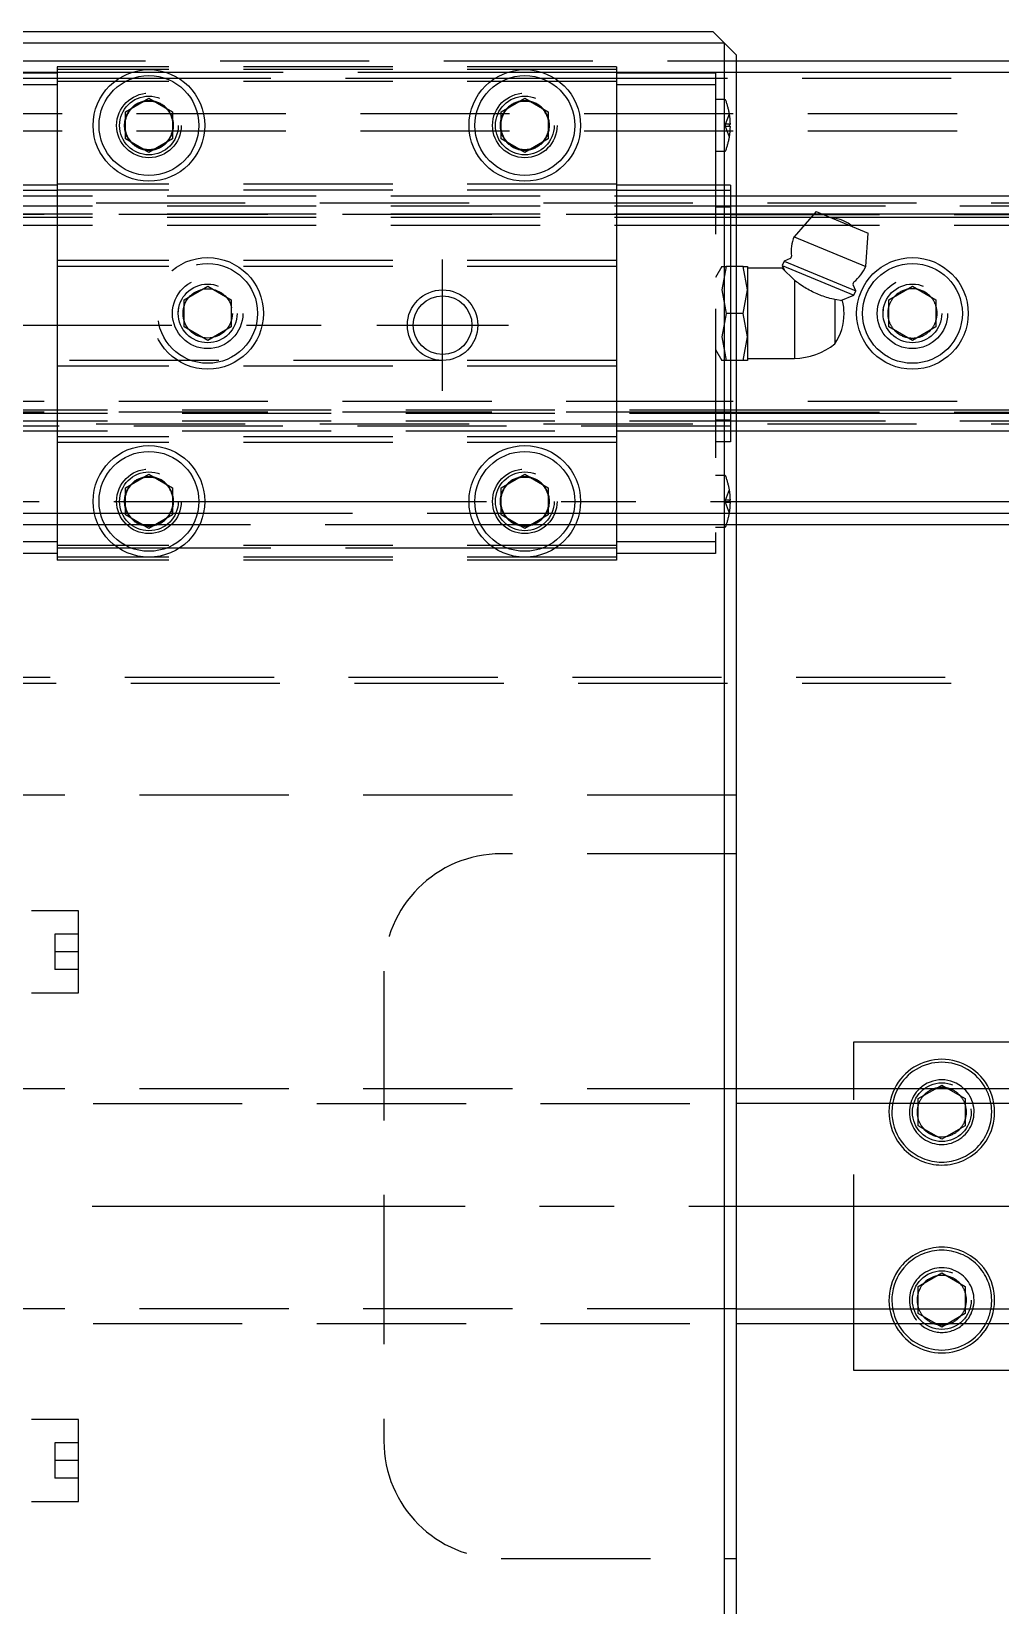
# Model space of a CAD drawing. Extents: x -13 to 622, y -350 to 108.
# Drawn here: x 185 to 267.5, y -34 to 100 of the extents above; entities that cross this region are included whole.
import ezdxf

# ---------------------------------------------------------------- set-up
doc = ezdxf.new("R2010")
doc.units = 0
doc.linetypes.add('CENTER', pattern=[50.8, 31.75, -6.35, 6.35, -6.35])
doc.linetypes.add('DASHED', pattern=[19.05, 12.7, -6.35])
doc.layers.get('0').update_dxf_attribs({"linetype": 'CONTINUOUS'})
doc.layers.add('CENTER', color=1, linetype='CENTER')

msp = doc.modelspace()

# ---------------------------------------------------------------- linework, layer by layer
at = {"color": 7, "linetype": 'CONTINUOUS'}
for p, q in [((97, 100), (243, 100)), ((243, 100), (244, 99)), ((244, 99), (96, 99)), ((244, 99), (245, 98)), ((244, -99), (244, 99)), ((245, 98), (245, -98)), ((245, 97.5), (338, 97.5)), ((339, 96.5), (245, 96.5)), ((193, 93.15), (195, 94.31)), ((195, 94.31), (197, 93.15)), ((225, 93.15), (227, 94.31)), ((227, 94.31), (229, 93.15)), ((193, 90.85), (193, 93.15)), ((197, 93.15), (197, 90.85)), ((225, 90.85), (225, 93.15)), ((229, 93.15), (229, 90.85)), ((195, 89.69), (193, 90.85)), ((197, 90.85), (195, 89.69)), ((227, 89.69), (225, 90.85)), ((229, 90.85), (227, 89.69)), ((245, 86), (340, 86)), ((245, 84.48), (251.63, 84.48)), ((251.8, 84.68), (249.93, 82.53)), ((251.8, 84.68), (256.23, 82.84)), ((252.27, 84.48), (340, 84.48)), ((245, 84.2), (251.38, 84.2)), ((252.95, 84.2), (340, 84.2)), ((249.93, 82.53), (256.03, 80)), ((256.03, 80), (256.23, 82.84)), ((249.07, 80.45), (248.92, 80.08)), ((249.58, 80.66), (249.07, 80.45)), ((249.07, 80.45), (255.17, 77.93)), ((245.6, 80), (245, 80)), ((245.6, 80), (245.96, 80)), ((245.96, 78), (245.6, 80)), ((245.96, 80), (245.96, 78)), ((248.92, 79.85), (245.96, 79.85)), ((248.92, 80.08), (249.1, 79.64)), ((248.92, 80.08), (255.02, 77.56)), ((249.96, 78.83), (248.92, 79.85)), ((245.6, 76), (245.96, 78)), ((245.96, 78), (245.96, 74)), ((250.05, 78.75), (249.96, 78.83)), ((249.96, 78.83), (249.96, 72.15)), ((250.16, 78.67), (250.05, 78.75)), ((250.26, 78.59), (250.16, 78.67)), ((250.37, 78.51), (250.26, 78.59)), ((250.48, 78.43), (250.37, 78.51)), ((250.6, 78.35), (250.48, 78.43)), ((250.72, 78.27), (250.6, 78.35)), ((250.84, 78.2), (250.72, 78.27)), ((250.96, 78.12), (250.84, 78.2)), ((251.09, 78.05), (250.96, 78.12)), ((251.22, 77.98), (251.09, 78.05)), ((251.35, 77.91), (251.22, 77.98)), ((251.48, 77.84), (251.35, 77.91)), ((251.61, 77.78), (251.48, 77.84)), ((251.74, 77.72), (251.61, 77.78)), ((255.17, 77.93), (254.96, 78.44)), ((255.02, 77.56), (255.17, 77.93)), ((258, 77.15), (260, 78.31)), ((260, 78.31), (262, 77.15)), ((251.88, 77.66), (251.74, 77.72)), ((252.01, 77.61), (251.88, 77.66)), ((252.14, 77.55), (252.01, 77.61)), ((252.27, 77.5), (252.14, 77.55)), ((252.41, 77.46), (252.27, 77.5)), ((252.53, 77.41), (252.41, 77.46)), ((252.69, 77.36), (252.53, 77.41)), ((252.84, 77.32), (252.69, 77.36)), ((252.98, 77.28), (252.84, 77.32)), ((253.13, 77.24), (252.98, 77.28)), ((253.27, 77.21), (253.13, 77.24)), ((253.4, 77.18), (253.27, 77.21)), ((254.06, 77.07), (253.4, 77.18)), ((253.4, 77.18), (253.4, 73.4)), ((253.9, 77.09), (255.02, 77.56)), ((258, 74.85), (258, 77.15)), ((262, 77.15), (262, 74.85)), ((245.6, 76), (245, 76)), ((245.96, 74), (245.6, 76)), ((245.6, 72), (245.96, 74)), ((245.96, 74), (245.96, 72)), ((260, 73.69), (258, 74.85)), ((262, 74.85), (260, 73.69)), ((245.6, 72), (245, 72)), ((245.96, 72), (245.6, 72)), ((245.96, 72.15), (249.96, 72.15)), ((245, 67.8), (340, 67.8)), ((245, 67.52), (340, 67.52)), ((245, 66), (340, 66)), ((193, 61.15), (195, 62.31)), ((195, 62.31), (197, 61.15)), ((225, 61.15), (227, 62.31)), ((227, 62.31), (229, 61.15)), ((193, 58.85), (193, 61.15)), ((197, 61.15), (197, 58.85)), ((225, 58.85), (225, 61.15)), ((229, 61.15), (229, 58.85)), ((245, 59), (282.06, 59)), ((195, 57.69), (193, 58.85)), ((197, 58.85), (195, 57.69)), ((227, 57.69), (225, 58.85)), ((229, 58.85), (227, 57.69)), ((283.29, 58), (245, 58)), ((255, 10), (255, 14)), ((255, 14), (270, 14)), ((283, 10), (245, 10)), ((261.96, 10), (262.5, 10.31)), ((262.5, 10.31), (263.04, 10)), ((245, -10), (283, -10)), ((255, -14), (255, -10)), ((262.5, -10.31), (261.96, -10)), ((263.04, -10), (262.5, -10.31)), ((270, -14), (255, -14))]:
    msp.add_line(p, q, dxfattribs=at)
at = {"color": 3, "linetype": 'DASHED'}
for p, q in [((193.48, 96.5), (152.8, 96.5)), ((182, 97.5), (245, 97.5)), ((187.2, 97), (187.2, 96)), ((234.8, 97), (187.2, 97)), ((234.8, 96.75), (187.2, 96.75)), ((196.52, 96.5), (193.48, 96.5)), ((225.48, 96.5), (196.52, 96.5)), ((228.52, 96.5), (225.48, 96.5)), ((234.8, 96.5), (228.52, 96.5)), ((234.8, 97), (234.8, 96)), ((245, 96.5), (234.8, 96.5)), ((187.2, 96), (152.8, 96)), ((187.2, 96.45), (178.77, 96.45)), ((187.2, 95.45), (178.77, 95.45)), ((187.2, 96), (187.2, 87)), ((192.44, 96), (187.2, 96)), ((234.8, 95.75), (187.2, 95.75)), ((193.56, 96), (192.44, 96)), ((196.44, 96), (193.56, 96)), ((197.56, 96), (196.44, 96)), ((224.44, 96), (197.56, 96)), ((225.56, 96), (224.44, 96)), ((228.44, 96), (225.56, 96)), ((229.56, 96), (228.44, 96)), ((234.8, 96), (229.56, 96)), ((243.23, 96.45), (234.8, 96.45)), ((234.8, 96), (234.8, 87)), ((339.5, 96), (234.8, 96)), ((243.23, 95.45), (234.8, 95.45)), ((243.23, 96.45), (243.23, 95.45)), ((243.23, 95.45), (243.23, 56.55)), ((244.01, 94.2), (243.23, 94.2)), ((340, 93), (0, 93)), ((244.1, 92.1), (244.42, 93)), ((340, 91.5), (0, 91.5)), ((244.1, 92.1), (244.06, 92)), ((244.1, 91.9), (244.06, 92)), ((244.42, 92.1), (244.1, 92.1)), ((244.42, 91), (244.1, 91.9)), ((244.42, 91.9), (244.1, 91.9)), ((244.42, 91.9), (244.42, 92.1)), ((244.42, 92.1), (244.5, 92.1)), ((244.5, 91.9), (244.42, 91.9)), ((243.23, 89.8), (244.01, 89.8)), ((177.5, 86), (243.23, 86)), ((187.2, 86.93), (178.77, 86.93)), ((187.2, 86.46), (178.77, 86.46)), ((187.2, 87), (187.2, 86.5)), ((234.8, 87), (187.2, 87)), ((187.2, 86.5), (187.2, 80.5)), ((234.8, 86.5), (187.2, 86.5)), ((234.8, 87), (234.8, 86.5)), ((243.23, 86.93), (234.8, 86.93)), ((234.8, 86.5), (234.8, 80.5)), ((243.23, 86.46), (234.8, 86.46)), ((244.5, 86.93), (243.23, 86.93)), ((244.5, 86.92), (243.23, 86.92)), ((244.5, 86.46), (243.23, 86.46)), ((243.23, 86), (244.5, 86)), ((244.5, 86.93), (244.5, 84.33)), ((244.5, 86), (245, 86)), ((0, 85.4), (340, 85.4)), ((177.5, 85.15), (243.23, 85.15)), ((177.5, 84.48), (243.23, 84.48)), ((243.23, 84.42), (177.5, 84.42)), ((243.23, 85.15), (244.5, 85.15)), ((243.23, 85.08), (244.5, 85.08)), ((243.23, 84.48), (244.5, 84.48)), ((244.5, 84.42), (243.23, 84.42)), ((244.5, 85.15), (245, 85.15)), ((244.5, 84.48), (245, 84.48)), ((244.5, 84.42), (340, 84.42)), ((245, 85.15), (340, 85.15)), ((251.63, 84.48), (252.27, 84.48)), ((177.5, 84.2), (243.23, 84.2)), ((177.5, 83.5), (243.23, 83.5)), ((243.23, 84.2), (244.5, 84.2)), ((243.23, 83.5), (244.5, 83.5)), ((244.5, 84.33), (244.5, 80)), ((244.5, 84.2), (245, 84.2)), ((244.5, 83.5), (340, 83.5)), ((251.38, 84.2), (252.95, 84.2)), ((187.2, 80.5), (187.2, 80)), ((234.8, 80.5), (187.2, 80.5)), ((234.8, 80.5), (234.8, 80)), ((187.2, 80), (187.2, 72)), ((234.8, 80), (187.2, 80)), ((234.8, 80), (234.8, 72)), ((243.78, 80), (243.23, 79.06)), ((243.78, 80), (244.13, 80)), ((244.13, 80), (243.78, 78)), ((245, 80), (244.13, 80)), ((244.5, 80), (244.5, 72)), ((198, 77.15), (200, 78.31)), ((200, 78.31), (202, 77.15)), ((243.78, 78), (244.13, 76)), ((197.5, 76), (197.53, 76.41)), ((198, 74.85), (198, 77.15)), ((202, 77.15), (202, 74.85)), ((257.5, 76), (257.53, 76.41)), ((244.13, 76), (243.78, 74)), ((245, 76), (244.13, 76)), ((200, 73.69), (198, 74.85)), ((202, 74.85), (200, 73.69)), ((243.78, 74), (244.13, 72)), ((243.23, 72.94), (243.78, 72)), ((187.2, 72), (187.2, 71.5)), ((220, 72), (187.2, 72)), ((187.2, 71.5), (187.2, 65.5)), ((234.8, 71.5), (187.2, 71.5)), ((234.8, 72), (220, 72)), ((234.8, 72), (234.8, 71.5)), ((234.8, 71.5), (234.8, 65.5)), ((244.13, 72), (243.78, 72)), ((245, 72), (244.13, 72)), ((244.5, 72), (244.5, 67.67)), ((243.23, 68.5), (178.77, 68.5)), ((244.5, 68.5), (243.23, 68.5)), ((340, 68.5), (244.5, 68.5)), ((178.77, 67.8), (243.23, 67.8)), ((243.23, 67.58), (178.77, 67.58)), ((178.77, 67.52), (243.23, 67.52)), ((243.23, 67.8), (244.5, 67.8)), ((244.5, 67.58), (243.23, 67.58)), ((243.23, 67.52), (244.5, 67.52)), ((244.5, 67.8), (245, 67.8)), ((244.5, 67.67), (244.5, 65.07)), ((244.5, 67.58), (340, 67.58)), ((244.5, 67.52), (245, 67.52)), ((0, 66.6), (340, 66.6)), ((244.5, 66.4), (177.5, 66.4)), ((178.77, 66.85), (243.23, 66.85)), ((178.77, 66), (234.8, 66)), ((234.8, 66), (243.23, 66)), ((244.5, 66.92), (243.23, 66.92)), ((243.23, 66.85), (244.5, 66.85)), ((243.23, 66), (244.5, 66)), ((244.5, 66.85), (245, 66.85)), ((244.5, 66), (245, 66)), ((245, 66.85), (340, 66.85)), ((187.2, 65.5), (187.2, 65)), ((234.8, 65.5), (187.2, 65.5)), ((187.2, 65), (187.2, 56)), ((234.8, 65), (187.2, 65)), ((234.8, 65.5), (234.8, 65)), ((234.8, 65), (234.8, 56)), ((244.5, 65.08), (243.23, 65.08)), ((244.5, 65.07), (243.23, 65.07)), ((244.01, 62.2), (243.23, 62.2)), ((244.1, 60.1), (244.42, 61)), ((178.77, 59), (190.36, 59)), ((190.36, 59), (190.87, 59)), ((190.87, 59), (192.44, 59)), ((192.44, 59), (192.71, 59)), ((192.71, 59), (193, 59)), ((193, 59), (193.15, 59)), ((193.15, 59), (193.2, 59)), ((193.2, 59), (196.8, 59)), ((196.8, 59), (196.85, 59)), ((196.85, 59), (197, 59)), ((197, 59), (197.29, 59)), ((197.29, 59), (197.56, 59)), ((197.56, 59), (199.13, 59)), ((199.13, 59), (199.64, 59)), ((199.64, 59), (222.36, 59)), ((222.36, 59), (222.87, 59)), ((222.87, 59), (224.44, 59)), ((224.44, 59), (224.71, 59)), ((224.71, 59), (225, 59)), ((225, 59), (225.15, 59)), ((225.15, 59), (225.2, 59)), ((225.2, 59), (228.8, 59)), ((228.8, 59), (228.85, 59)), ((228.85, 59), (229, 59)), ((229, 59), (229.29, 59)), ((229.29, 59), (229.56, 59)), ((229.56, 59), (231.13, 59)), ((231.13, 59), (231.64, 59)), ((231.64, 59), (234.8, 59)), ((234.8, 59), (243.23, 59)), ((243.23, 59), (244.42, 59)), ((244.1, 60.1), (244.06, 60)), ((244.1, 59.9), (244.06, 60)), ((244.42, 60.1), (244.1, 60.1)), ((244.42, 59), (244.1, 59.9)), ((244.42, 59.9), (244.1, 59.9)), ((244.42, 59.9), (244.42, 60.1)), ((244.42, 60.1), (244.5, 60.1)), ((244.5, 59.9), (244.42, 59.9)), ((244.42, 59), (245, 59)), ((190.69, 58), (178.77, 58)), ((191.25, 58), (190.69, 58)), ((193.11, 58), (191.25, 58)), ((193.5, 58), (193.11, 58)), ((194.36, 58), (193.5, 58)), ((194.46, 58), (194.36, 58)), ((194.5, 58), (194.46, 58)), ((195.5, 58), (194.5, 58)), ((195.54, 58), (195.5, 58)), ((195.64, 58), (195.54, 58)), ((196.5, 58), (195.64, 58)), ((196.89, 58), (196.5, 58)), ((198.75, 58), (196.89, 58)), ((199.31, 58), (198.75, 58)), ((222.69, 58), (199.31, 58)), ((223.25, 58), (222.69, 58)), ((225.11, 58), (223.25, 58)), ((225.5, 58), (225.11, 58)), ((226.36, 58), (225.5, 58)), ((226.46, 58), (226.36, 58)), ((226.5, 58), (226.46, 58)), ((227.5, 58), (226.5, 58)), ((227.54, 58), (227.5, 58)), ((227.64, 58), (227.54, 58)), ((228.5, 58), (227.64, 58)), ((228.89, 58), (228.5, 58)), ((230.75, 58), (228.89, 58)), ((231.31, 58), (230.75, 58)), ((234.8, 58), (231.31, 58)), ((243.23, 58), (234.8, 58)), ((244.16, 58), (243.23, 58)), ((243.23, 57.8), (244.01, 57.8)), ((245, 58), (244.16, 58)), ((187.2, 56.55), (178.77, 56.55)), ((243.23, 56.55), (234.8, 56.55)), ((243.23, 56.55), (243.23, 55.55)), ((187.2, 55.55), (178.77, 55.55)), ((234.8, 56.25), (187.2, 56.25)), ((187.2, 56), (187.2, 55)), ((192.44, 56), (187.2, 56)), ((234.8, 55.25), (187.2, 55.25)), ((234.8, 55), (187.2, 55)), ((193.56, 56), (192.44, 56)), ((196.44, 56), (193.56, 56)), ((197.56, 56), (196.44, 56)), ((224.44, 56), (197.56, 56)), ((225.56, 56), (224.44, 56)), ((228.44, 56), (225.56, 56)), ((229.56, 56), (228.44, 56)), ((234.8, 56), (229.56, 56)), ((234.8, 56), (234.8, 55)), ((243.23, 55.55), (234.8, 55.55)), ((339.5, 44.5), (0.5, 44.5)), ((339, 45), (1, 45)), ((245, 35), (95, 35)), ((245, 30), (225, 30)), ((189, 25.15), (185, 25.15)), ((189, 18.15), (189, 25.15)), ((189, 23.15), (187, 23.15)), ((187, 23.15), (187, 21.65)), ((189, 21.65), (187, 21.65)), ((187, 21.65), (187, 20.15)), ((189, 20.15), (187, 20.15)), ((215, 20), (215, -20)), ((185, 18.15), (189, 18.15)), ((245, 10), (95, 10)), ((255, -10), (255, 10)), ((260.5, 9.15), (261.96, 10)), ((263.04, 10), (264.5, 9.15)), ((95, 8.75), (245, 8.75)), ((260.5, 6.85), (260.5, 9.15)), ((264.5, 9.15), (264.5, 6.85)), ((264.98, 8.29), (265, 8)), ((262.5, 5.69), (260.5, 6.85)), ((264.5, 6.85), (262.5, 5.69)), ((260.5, -6.85), (262.5, -5.69)), ((262.5, -5.69), (264.5, -6.85)), ((260, -8), (260.01, -7.75)), ((260.5, -9.15), (260.5, -6.85)), ((264.5, -6.85), (264.5, -9.15)), ((245, -8.75), (95, -8.75)), ((261.96, -10), (260.5, -9.15)), ((264.5, -9.15), (263.04, -10)), ((95, -10), (245, -10)), ((189, -18.15), (185, -18.15)), ((189, -25.15), (189, -18.15)), ((189, -20.15), (187, -20.15)), ((187, -20.15), (187, -21.65)), ((189, -21.65), (187, -21.65)), ((187, -21.65), (187, -23.15)), ((189, -23.15), (187, -23.15)), ((185, -25.15), (189, -25.15)), ((225, -30), (245, -30))]:
    msp.add_line(p, q, dxfattribs=at)
at = {"color": 3, "linetype": 'CONTINUOUS'}
for p, q in [((283, 8.75), (245, 8.75)), ((245, -8.75), (283, -8.75))]:
    msp.add_line(p, q, dxfattribs=at)
at = {"color": 7, "linetype": 'CONTINUOUS'}
for centre, radius in [((195, 92), 4.75), ((227, 92), 4.75), ((195, 92), 4.25), ((227, 92), 4.25), ((260, 76), 4.75), ((260, 76), 4.25), ((220, 75), 2.5), ((195, 60), 4.75), ((227, 60), 4.75), ((195, 60), 4.25), ((227, 60), 4.25)]:
    msp.add_circle(centre, radius, dxfattribs=at)
at = {"color": 3, "linetype": 'DASHED'}
for centre, radius in [((195, 92), 2.75), ((195, 92), 2.5), ((195, 92), 2.07), ((227, 92), 2.75), ((227, 92), 2.5), ((227, 92), 2.07), ((200, 76), 4.75), ((200, 76), 4.25), ((200, 76), 3), ((200, 76), 2.5), ((200, 76), 2.1), ((260, 76), 3), ((260, 76), 2.5), ((195, 60), 2.75), ((195, 60), 2.5), ((195, 60), 2.07), ((227, 60), 2.75), ((227, 60), 2.5), ((227, 60), 2.07), ((262.5, 8), 2.5), ((262.5, -8), 2.5)]:
    msp.add_circle(centre, radius, dxfattribs=at)
at = {"color": 3, "linetype": 'CONTINUOUS'}
msp.add_circle((220, 75), 3, dxfattribs=at)
at = {"color": 3, "linetype": 'DASHED'}
for centre, radius, start, end in [((195, 92), 2.1, 102.2472, 137.7528), ((195, 92), 2.06, 105.9141, 134.0859), ((195, 92), 2.06, 74.0859, 105.9141), ((195, 92), 2.1, 77.7528, 102.2472), ((195, 92), 2.1, 42.2472, 77.7528), ((195, 92), 2.06, 45.9141, 74.0859), ((227, 92), 2.1, 102.2472, 137.7528), ((227, 92), 2.06, 105.9141, 134.0859), ((227, 92), 2.06, 74.0859, 105.9141), ((227, 92), 2.1, 77.7528, 102.2472), ((227, 92), 2.1, 42.2472, 77.7528), ((227, 92), 2.06, 45.9141, 74.0859), ((244.01, 94.1), 0.1, 20.8506, 90), ((238.5, 92), 6, 9.5941, 20.8506), ((195, 92), 2.1, 162.2472, 180), ((195, 92), 2.06, 165.9141, 180), ((195, 92), 2.06, 134.0859, 165.9141), ((195, 92), 2.1, 137.7528, 162.2472), ((195, 92), 2.06, 14.0859, 45.9141), ((195, 92), 2.1, 17.7528, 42.2472), ((195, 92), 2.1, 342.2472, 17.7528), ((195, 92), 2.06, 345.9141, 14.0859), ((227, 92), 2.1, 162.2472, 180), ((227, 92), 2.06, 165.9141, 180), ((227, 92), 2.06, 134.0859, 165.9141), ((227, 92), 2.1, 137.7528, 162.2472), ((227, 92), 2.06, 14.0859, 45.9141), ((227, 92), 2.1, 17.7528, 42.2472), ((227, 92), 2.1, 342.2472, 17.7528), ((227, 92), 2.06, 345.9141, 14.0859), ((238.5, 92), 6, 0.9551, 9.5797), ((195, 92), 2.1, 180, 197.7528), ((195, 92), 2.06, 180, 194.0859), ((195, 92), 2.06, 194.0859, 225.9141), ((195, 92), 2.1, 197.7528, 222.2472), ((195, 92), 2.06, 314.0859, 345.9141), ((195, 92), 2.1, 317.7528, 342.2472), ((227, 92), 2.1, 180, 197.7528), ((227, 92), 2.06, 180, 194.0859), ((227, 92), 2.06, 194.0859, 225.9141), ((227, 92), 2.1, 197.7528, 222.2472), ((227, 92), 2.06, 314.0859, 345.9141), ((227, 92), 2.1, 317.7528, 342.2472), ((238.5, 92), 6, 350.4203, 359.0449), ((195, 92), 2.1, 222.2472, 257.7528), ((195, 92), 2.06, 225.9141, 254.0859), ((195, 92), 2.06, 254.0859, 285.9141), ((195, 92), 2.1, 257.7528, 282.2472), ((195, 92), 2.1, 282.2472, 317.7528), ((195, 92), 2.06, 285.9141, 314.0859), ((227, 92), 2.1, 222.2472, 257.7528), ((227, 92), 2.06, 225.9141, 254.0859), ((227, 92), 2.06, 254.0859, 285.9141), ((227, 92), 2.1, 257.7528, 282.2472), ((227, 92), 2.1, 282.2472, 317.7528), ((227, 92), 2.06, 285.9141, 314.0859), ((244.01, 89.9), 0.1, 270, 339.1494), ((238.5, 92), 6, 339.1494, 350.4059), ((260, 76), 2.1, 102.2472, 137.7528), ((260, 76), 2.1, 77.7528, 102.2472), ((260, 76), 2.1, 42.2472, 77.7528), ((260, 76), 2.1, 162.2472, 180), ((260, 76), 2.1, 137.7528, 162.2472), ((260, 76), 2.1, 17.7528, 42.2472), ((260, 76), 2.1, 342.2472, 17.7528), ((260, 76), 2.1, 180, 197.7528), ((260, 76), 2.1, 197.7528, 222.2472), ((260, 76), 2.1, 317.7528, 342.2472), ((260, 76), 2.1, 222.2472, 257.7528), ((260, 76), 2.1, 257.7528, 282.2472), ((260, 76), 2.1, 282.2472, 317.7528), ((195, 60), 2.1, 102.2472, 137.7528), ((195, 60), 2.06, 105.9141, 134.0859), ((195, 60), 2.06, 74.0859, 105.9141), ((195, 60), 2.1, 77.7528, 102.2472), ((195, 60), 2.1, 42.2472, 77.7528), ((195, 60), 2.06, 45.9141, 74.0859), ((227, 60), 2.1, 102.2472, 137.7528), ((227, 60), 2.06, 105.9141, 134.0859), ((227, 60), 2.06, 74.0859, 105.9141), ((227, 60), 2.1, 77.7528, 102.2472), ((227, 60), 2.1, 42.2472, 77.7528), ((227, 60), 2.06, 45.9141, 74.0859), ((244.01, 62.1), 0.1, 20.8506, 90), ((238.5, 60), 6, 9.5941, 20.8506), ((195, 60), 2.1, 162.2472, 180), ((195, 60), 2.06, 165.9141, 180), ((195, 60), 2.06, 134.0859, 165.9141), ((195, 60), 2.1, 137.7528, 162.2472), ((195, 60), 2.06, 14.0859, 45.9141), ((195, 60), 2.1, 17.7528, 42.2472), ((195, 60), 2.1, 342.2472, 17.7528), ((195, 60), 2.06, 345.9141, 14.0859), ((227, 60), 2.1, 162.2472, 180), ((227, 60), 2.06, 165.9141, 180), ((227, 60), 2.06, 134.0859, 165.9141), ((227, 60), 2.1, 137.7528, 162.2472), ((227, 60), 2.06, 14.0859, 45.9141), ((227, 60), 2.1, 17.7528, 42.2472), ((227, 60), 2.1, 342.2472, 17.7528), ((227, 60), 2.06, 345.9141, 14.0859), ((238.5, 60), 6, 0.9551, 9.5797), ((195, 60), 2.1, 180, 197.7528), ((195, 60), 2.06, 180, 194.0859), ((195, 60), 2.06, 194.0859, 225.9141), ((195, 60), 2.1, 197.7528, 222.2472), ((195, 60), 2.06, 314.0859, 345.9141), ((195, 60), 2.1, 317.7528, 342.2472), ((227, 60), 2.1, 180, 197.7528), ((227, 60), 2.06, 180, 194.0859), ((227, 60), 2.06, 194.0859, 225.9141), ((227, 60), 2.1, 197.7528, 222.2472), ((227, 60), 2.06, 314.0859, 345.9141), ((227, 60), 2.1, 317.7528, 342.2472), ((238.5, 60), 6, 339.1494, 350.4059), ((238.5, 60), 6, 350.4203, 359.0449), ((195, 60), 2.1, 222.2472, 257.7528), ((195, 60), 2.06, 225.9141, 254.0859), ((195, 60), 2.06, 254.0859, 285.9141), ((195, 60), 2.1, 257.7528, 282.2472), ((195, 60), 2.1, 282.2472, 317.7528), ((195, 60), 2.06, 285.9141, 314.0859), ((227, 60), 2.1, 222.2472, 257.7528), ((227, 60), 2.06, 225.9141, 254.0859), ((227, 60), 2.06, 254.0859, 285.9141), ((227, 60), 2.1, 257.7528, 282.2472), ((227, 60), 2.1, 282.2472, 317.7528), ((227, 60), 2.06, 285.9141, 314.0859), ((244.01, 57.9), 0.1, 270, 339.1494), ((225, 20), 10, 90, 180), ((262.5, 8), 2.75, 46.6582, 133.3418), ((262.5, 8), 4.5, 153.6122, 221.8103), ((262.5, 8), 4.25, 151.9275, 224.9009), ((262.5, 8), 2.75, 133.3418, 270), ((262.5, 8), 2.1, 137.7528, 162.2472), ((262.5, 8), 2.1, 107.7528, 137.7528), ((262.5, 8), 2.1, 102.2472, 107.7528), ((262.5, 8), 2.1, 77.7528, 102.2472), ((262.5, 8), 2.75, 270, 46.6582), ((262.5, 8), 2.1, 72.2472, 77.7528), ((262.5, 8), 2.1, 42.2472, 72.2472), ((262.5, 8), 2.1, 17.7528, 42.2472), ((262.5, 8), 4.5, 318.1897, 26.3878), ((262.5, 8), 4.25, 0, 28.0725), ((262.5, 8), 2.1, 162.2472, 180), ((262.5, 8), 2.1, 342.2472, 17.7528), ((262.5, 8), 2.1, 180, 197.7528), ((262.5, 8), 2.1, 197.7528, 282.2472), ((262.5, 8), 2.1, 317.7528, 342.2472), ((262.5, 8), 4.25, 315.0991, 0), ((262.5, 8), 2.1, 282.2472, 317.7528), ((262.5, 8), 4.5, 221.8103, 318.1897), ((262.5, 8), 4.25, 224.9009, 315.0991), ((262.5, -8), 4.5, 90, 138.1897), ((262.5, -8), 4.25, 44.9009, 135.0991), ((262.5, -8), 4.5, 41.8103, 90), ((262.5, -8), 4.5, 138.1897, 206.3878), ((262.5, -8), 4.25, 135.0991, 208.0725), ((262.5, -8), 2.75, 313.3418, 226.6582), ((262.5, -8), 4.25, 0, 44.9009), ((262.5, -8), 4.5, 333.6122, 41.8103), ((262.5, -8), 2.1, 77.7528, 162.2472), ((262.5, -8), 2.1, 42.2472, 77.7528), ((262.5, -8), 2.1, 17.7528, 42.2472), ((262.5, -8), 2.1, 162.2472, 180), ((262.5, -8), 2.1, 180, 197.7528), ((262.5, -8), 2.1, 342.2472, 17.7528), ((262.5, -8), 4.25, 331.9275, 0), ((262.5, -8), 2.1, 197.7528, 222.2472), ((262.5, -8), 2.1, 317.7528, 342.2472), ((262.5, -8), 2.75, 226.6582, 270), ((262.5, -8), 2.1, 222.2472, 252.2472), ((262.5, -8), 2.1, 252.2472, 257.7528), ((262.5, -8), 2.1, 257.7528, 282.2472), ((262.5, -8), 2.75, 270, 313.3418), ((262.5, -8), 2.1, 282.2472, 287.7528), ((262.5, -8), 2.1, 287.7528, 317.7528), ((225, -20), 10, 180, 270)]:
    msp.add_arc(centre, radius, start, end, dxfattribs=at)
at = {"color": 7, "linetype": 'CONTINUOUS'}
for centre, radius, start, end in [((252.85, 80.95), 3.2, 67.5, 85.7094), ((252.85, 80.95), 3.2, 49.2906, 67.5), ((252.98, 81.27), 3.3, 157.5002, 186.8361), ((249.51, 80.85), 0.2, 292.5015, 6.8388), ((252.98, 81.27), 3.3, 308.1639, 337.4998), ((255.14, 78.51), 0.2, 128.1612, 202.4985), ((249.48, 76), 4.7, 0.0002, 13.1788), ((249.48, 76), 4.7, 326.4139, 359.9998), ((249.73, 78.15), 6, 272.1786, 307.7262), ((262.5, 8), 4.5, 90, 153.6122), ((262.5, 8), 4.25, 28.0725, 151.9275), ((262.5, 8), 4.5, 26.3878, 90), ((262.5, -8), 4.5, 206.3878, 333.6122), ((262.5, -8), 4.25, 208.0725, 331.9275)]:
    msp.add_arc(centre, radius, start, end, dxfattribs=at)
at = {"layer": 'CENTER', "color": 1, "linetype": 'CENTER'}
for p, q in [((220, 69.4), (220, 80.6)), ((114.4, 75), (214.4, 75)), ((214.4, 75), (225.6, 75)), ((39.6, 60), (279.6, 60)), ((-13.04, 0), (409.02, 0))]:
    msp.add_line(p, q, dxfattribs=at)

doc.saveas('drawing.dxf')
